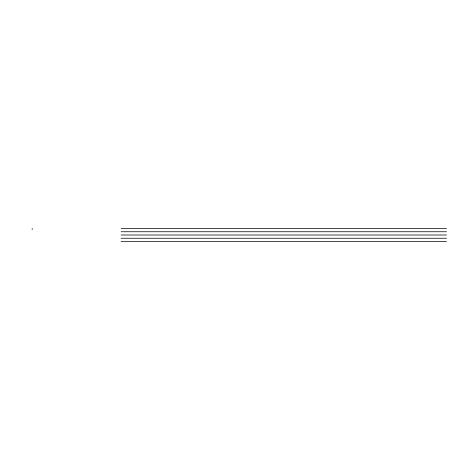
<?xml version="1.0" encoding="UTF-8"?>
<svg xmlns="http://www.w3.org/2000/svg" width="470" height="470" viewBox="0 0 470 470"><rect width="100%" height="100%" fill="white"/><g stroke="black" fill="none" stroke-linecap="round" stroke-linejoin="round"><path stroke-width="0.7" d="M121.113 228.491L446.5 228.491M121.113 231.745L446.5 231.745M121.113 235L446.5 235M121.113 238.255L446.5 238.255M121.113 241.51L446.5 241.51M32.177 228.491L32.177 229.577"/></g></svg>
